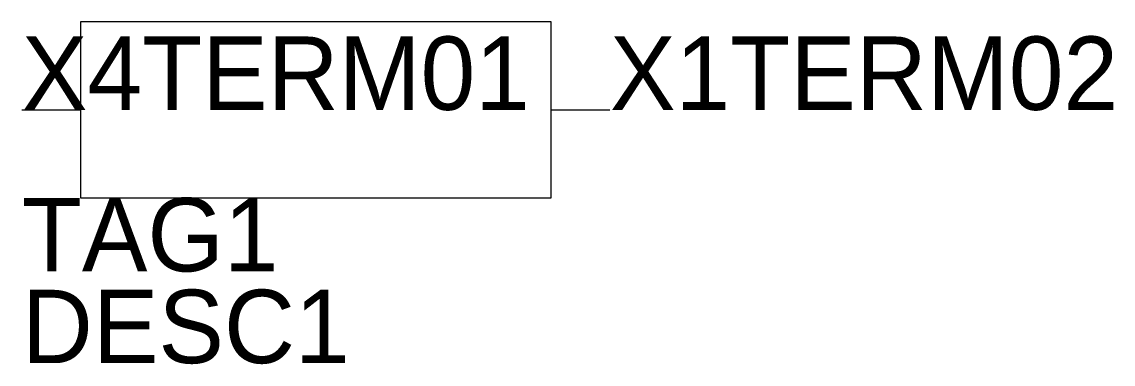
# Model space of a CAD drawing. Extents: x -0.5 to 1.36, y -0.43 to 0.15.
import ezdxf

# ---------------------------------------------------------------- set-up
doc = ezdxf.new("R2010")
doc.units = 0
doc.layers.get('0').update_dxf_attribs({"linetype": 'CONTINUOUS'})

msp = doc.modelspace()

# ---------------------------------------------------------------- linework, layer by layer
for p, q in [((0.4, 0.15), (-0.4, 0.15)), ((-0.4, 0.15), (-0.4, -0.15)), ((0.4, -0.15), (0.4, 0.15)), ((-0.5, 0), (-0.4, 0)), ((0.4, 0), (0.5, 0)), ((-0.4, -0.15), (0.4, -0.15))]:
    msp.add_line(p, q)

# ---------------------------------------------------------------- texts
at = {"flags": 1}
for tag, p in [('X4TERM01', (-0.5, 0)), ('X1TERM02', (0.5, 0))]:
    msp.add_attdef(tag, p, '', height=0.125, dxfattribs=at)
for tag, p in [('TAG1', (-0.5, -0.275)), ('DESC1', (-0.5, -0.43125))]:
    msp.add_attdef(tag, p, '', height=0.125)

doc.saveas('drawing.dxf')
